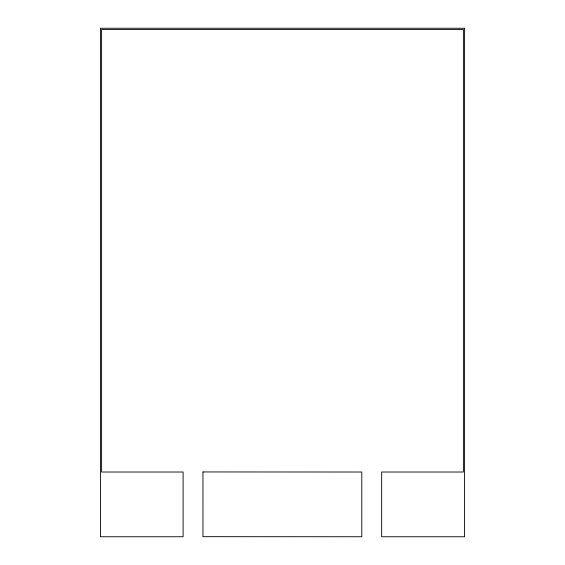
<?xml version="1.0" encoding="UTF-8"?>
<svg xmlns="http://www.w3.org/2000/svg" width="565" height="565" viewBox="0 0 565 565"><rect width="100%" height="100%" fill="white"/><g stroke="black" fill="none" stroke-linecap="round" stroke-linejoin="round"><path stroke-width="0.85" d="M202.962 471.945L202.955 536.672L361.805 536.75L361.805 472.022L202.962 471.945M464.578 28.25L100.422 28.25L100.422 536.75L183.102 536.75L183.102 472.022L101.615 472.022L101.615 29.444L463.385 29.444L463.385 472.022L381.658 472.022L381.658 536.75L464.578 536.75L464.578 28.25"/></g></svg>
